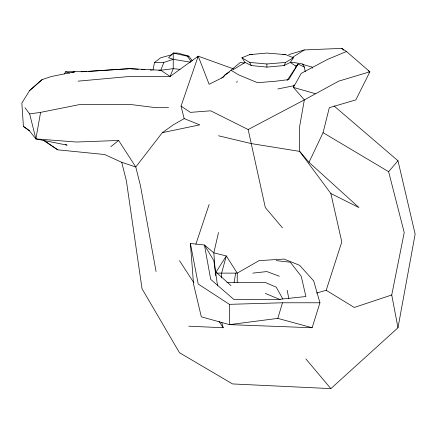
<?xml version="1.0" encoding="UTF-8"?>
<svg xmlns="http://www.w3.org/2000/svg" width="437" height="437" viewBox="0 0 437 437"><rect width="100%" height="100%" fill="white"/><g stroke="black" fill="none" stroke-linecap="round" stroke-linejoin="round"><path stroke-width="0.66" d="M234.106 282.488L235.669 273.125M65.206 144.434L67.112 145.144L35.894 138.906L40.581 112.369L79.594 104.569L131.1 104.569L156.069 107.688L168.556 107.688M43.137 140.091L57.744 149.831L104.569 154.512L121.737 162.313L126.419 181.044L142.025 288.731L179.481 352.719L232.544 383.937L330.869 388.619L397.981 327.75L415.15 234.106L397.981 160.756L333.983 105.896M152.95 70.231L154.512 62.431L160.756 57.744L172.2 54.625M397.981 327.75L391.738 294.975L404.225 232.544L388.619 171.681L323.069 132.662L329.312 107.688L355.844 99.887L369.888 71.794L346.481 51.506L341.794 48.381L304.338 49.944L288.731 54.625M218.5 232.544L213.819 252.837L215.277 271.77M237.231 282.488L237.231 273.125L226.306 255.956L213.819 252.837L204.456 245.031L190.406 243.469L193.531 284.05L201.331 316.825L229.425 324.631L277.806 318.387L282.488 302.781L319.944 302.781L313.706 280.931L299.656 265.319L284.05 259.081L259.081 260.638L237.231 273.125L216.626 273.125M190.406 243.469L198.212 284.05L229.425 304.338L229.425 324.631L312.144 327.75L319.944 302.781M316.437 293.08L326.188 290.294L341.794 241.912L330.869 193.531L299.656 151.388L299.656 126.419L304.338 99.887L338.675 81.156L369.888 71.794L368.216 70.789M195.88 244.217L209.137 204.456M156.069 271.563L140.463 185.725L135.781 166.994L162.313 132.662L199.769 124.856L184.163 118.613L181.044 106.131L198.212 56.187L233.391 68.849M236.772 82.44L237.231 81.156M158.8 70.231L160.756 70.231L163.875 62.431L173.238 59.306L190.63 62.207M330.869 193.531L358.963 207.575L309.019 162.313L323.069 132.662M64.512 73.875L65.55 71.794L86.788 71.521M284.05 65.55L285.612 62.431L293.413 57.744L285.612 54.625L266.881 53.063L249.713 54.625L241.912 57.744L245.031 62.431L251.275 65.55L266.881 67.112L284.05 65.55L290.294 62.431L293.413 57.744M223.777 76.704L224.744 74.913L229.381 72.061M305.25 71.663L304.338 67.112L298.094 63.988L288.731 79.594L276.244 81.156L257.519 82.719L238.788 74.913L230.987 70.231M74.913 71.794L51.506 76.475L42.138 79.594L29.656 90.519L21.85 103.006L23.412 126.419L29.656 131.1L35.894 138.906L76.475 142.025L118.613 140.463L135.781 166.994L121.737 162.313M215.741 272.551L226.306 255.956L221.619 273.125L221.619 277.806M197.464 57.307L198.212 56.187L209.137 84.281L223.793 76.95M287.125 80.446L298.094 63.988M388.619 171.681L397.981 160.756M42.138 79.594L29.656 90.519M277.806 88.962L293.413 85.838L294.412 84.964M221.619 78.037L240.35 62.431L244.365 63.097M110.812 146.706L118.613 140.463M198.212 56.187L170.119 76.475L129.538 76.475L78.037 81.156M162.313 132.662L173.238 124.856L184.163 118.613M292.419 57.389L304.338 49.944M232.861 69.92L245.031 62.431M181.044 106.131L190.406 112.369L210.694 110.812L248.156 129.538L304.338 99.887L293.413 87.4L293.413 85.838M346.481 51.506L327.75 59.306L301.219 73.356L293.413 87.4L315.263 93.644M71.99 72.766L74.328 71.99M391.738 294.975L354.281 307.462L326.188 290.294M295.494 66.069L297.444 65.681M24.969 107.688L29.656 113.931L40.581 112.369M81.156 71.794L129.538 68.669L160.756 70.231L173.238 68.669L180.028 69.352M252.837 273.125L266.881 271.563L279.369 276.244M241.912 57.744L249.713 62.431L266.881 63.988L285.612 62.431M88.148 71.433L129.538 68.669L138.234 69.254M229.425 304.338L282.488 302.781M249.713 54.625L252.357 54.625M282.936 54.625L285.612 54.625M173.238 59.306L168.556 57.744L173.238 53.063L187.287 56.187L188.844 56.187L192.356 60.869M154.512 62.431L163.875 62.431M290.698 62.431L293.413 62.431L302.781 63.988L304.338 67.112M226.879 282.488L265.319 282.488L276.244 287.169L282.75 298.875M188.844 326.188L223.181 327.75L221.794 322.55M141.577 69.472L144.926 69.696M150.273 70.051L151.612 70.144M276.244 260.638L290.294 262.2L301.219 276.244L305.9 296.537L276.244 299.656L234.106 299.656L210.694 279.369L204.456 245.031L213.819 260.638L217.604 285.874M218.5 135.781L251.275 143.587L299.656 151.388L309.019 162.313M277.806 318.387L312.144 327.75M302.502 64.354L312.144 67.112L312.663 68.15M188.844 56.187L177.919 53.063L173.238 53.063L173.238 68.669L170.119 76.475L160.756 70.231M65.55 71.794L69.647 73.159M265.319 293.413L280.303 299.656M290.294 62.431L296.537 66.588M23.412 126.419L29.601 130.641M44.235 140.616L57.744 149.831M230.987 285.612L215.381 271.563L215.785 275.638M341.794 48.381L343.777 50.211M282.488 227.863L265.319 207.575L248.156 129.538M305.9 358.963L330.869 388.619M187.287 56.187L191.188 61.388M179.481 260.638L193.924 282.821M219.106 321.495L223.181 327.75M249.713 62.431L251.275 65.55M29.656 113.931L35.894 138.906M287.169 290.294L288.862 298.744M266.881 63.988L266.881 67.112"/></g></svg>
